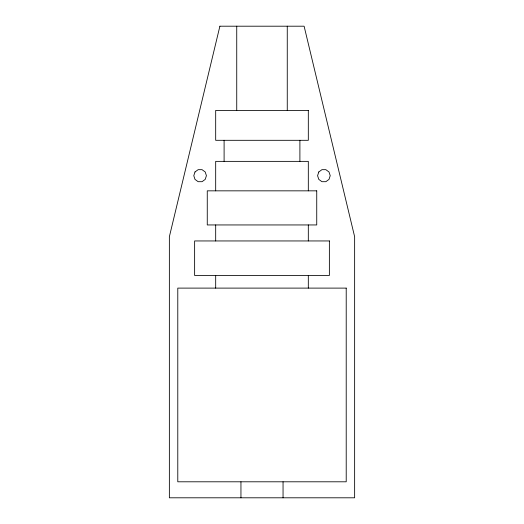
<?xml version="1.0" encoding="UTF-8"?>
<svg xmlns="http://www.w3.org/2000/svg" width="524" height="524" viewBox="0 0 524 524"><rect width="100%" height="100%" fill="white"/><g stroke="black" fill="none" stroke-linecap="round" stroke-linejoin="round"><path stroke-width="0.79" d="M308.315 190.841L308.315 161.366L215.685 161.366L215.685 190.841M308.315 224.947L308.315 240.948M308.315 275.473L308.315 288.108M299.898 140.308L299.898 161.366M287.263 26.2L287.263 110.413M283.052 481.798L283.052 497.8M240.948 481.798L240.948 497.8M236.737 26.2L236.737 110.413M224.102 140.308L224.102 161.366M215.685 224.947L215.685 240.948M215.685 275.473L215.685 288.108M219.89 26.2L169.363 236.737L169.363 497.8L354.637 497.8L354.637 236.737L304.11 26.2L219.89 26.2M194.994 171.97L193.788 175.678L194.994 179.391L198.151 181.69L202.054 181.69L205.212 179.391L206.417 175.678L205.212 171.97L202.054 169.671L198.151 169.671L194.994 171.97M318.788 171.97L317.583 175.678L318.788 179.391L321.946 181.69L325.849 181.69L329.007 179.391L330.212 175.678L329.007 171.97L325.849 169.671L321.946 169.671L318.788 171.97M308.315 110.413L215.685 110.413L215.685 140.308L308.315 140.308L308.315 110.413M316.738 190.841L207.262 190.841L207.262 224.947L316.738 224.947L316.738 190.841M329.373 240.948L194.627 240.948L194.627 275.473L329.373 275.473L329.373 240.948M346.213 288.108L177.787 288.108L177.787 481.798L346.213 481.798L346.213 288.108"/></g></svg>
